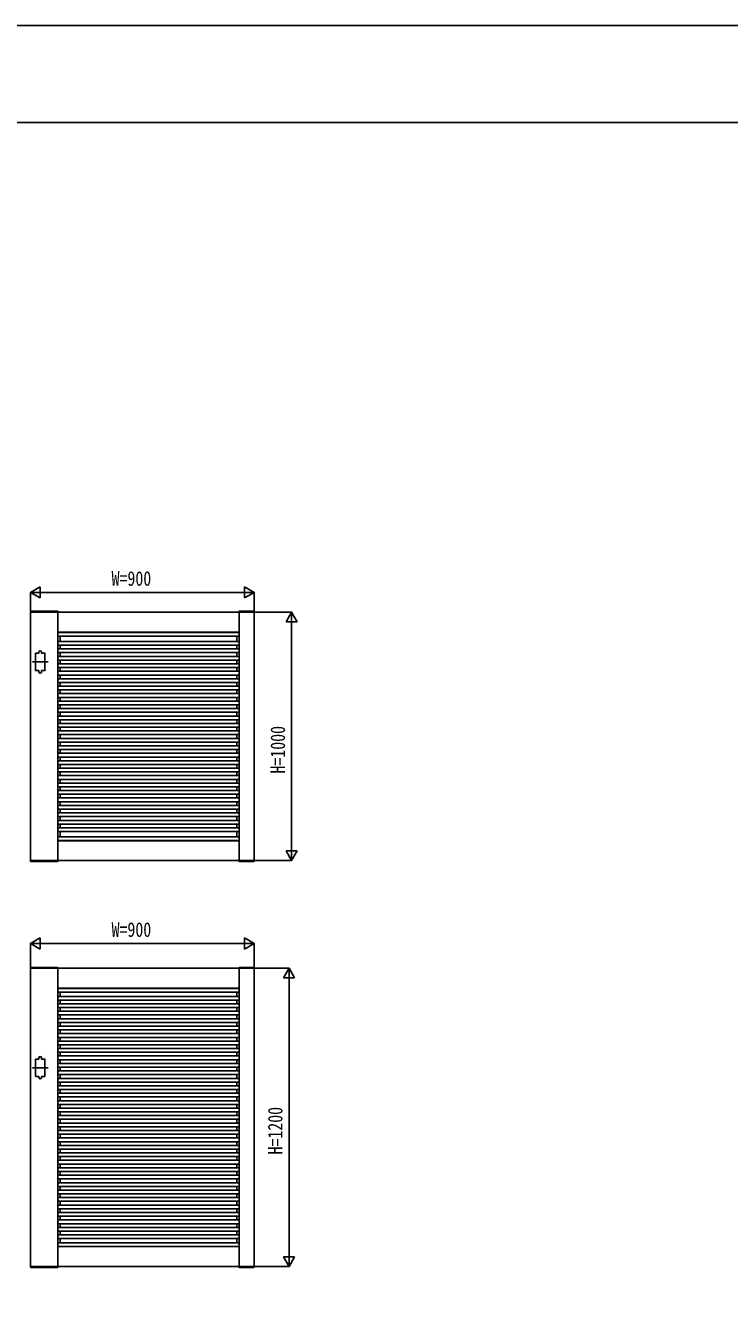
# Model space of a CAD drawing. Units: millimetres, scale not verified. Extents: x -8410 to 8410, y -5940 to 5940.
# Drawn here: x 10 to 2845, y 816 to 5940 of the extents above; entities that cross this region are included whole.
import ezdxf
from ezdxf.enums import TextEntityAlignment as Align

# ---------------------------------------------------------------- set-up
doc = ezdxf.new("R2010")
doc.units = ezdxf.units.MM
doc.header["$LTSCALE"] = 30
for name, color, linetype in [('0-2_YKK_11', 7, 'Continuous'), ('0-3_YKK_A1', 4, 'Continuous'), ('0-4_YKK_D', 6, 'Continuous'), ('0-5_YKK_ZWAK', 7, 'Continuous')]:
    doc.layers.add(name, color=color, linetype=linetype)
doc.styles.add('ＭＳ ゴシック', font='')
doc.styles.get('ＭＳ ゴシック').set_extended_font_data('MS Gothic')

msp = doc.modelspace()

# ---------------------------------------------------------------- linework, layer by layer
at = {"layer": '0-2_YKK_11'}
for p, q in [((140.64, 2578.52), (140.64, 3578.52)), ((870.64, 2578.52), (870.64, 3578.52)), ((140.64, 3498.52), (870.64, 3498.52)), ((140.64, 2658.52), (870.64, 2658.52)), ((140.64, 945.23), (140.64, 2145.23)), ((870.64, 945.23), (870.64, 2145.23)), ((140.64, 2065.23), (870.64, 2065.23)), ((140.64, 1025.23), (870.64, 1025.23))]:
    msp.add_line(p, q, dxfattribs=at)
for points in [[(30.64, 3578.52), (30.64, 2578.52), (930.64, 2578.52), (930.64, 3578.52)], [(30.64, 2145.23), (30.64, 945.23), (930.64, 945.23), (930.64, 2145.23)]]:
    msp.add_lwpolyline(points, close=True, dxfattribs=at)
at = {"layer": '0-3_YKK_A1'}
for p, q in [((30.27, 3581.07), (30.14, 3578.52)), ((30.14, 3578.52), (141.14, 3578.52)), ((31.27, 3582.02), (140.01, 3582.02)), ((141, 3581.07), (141.14, 3578.52)), ((870.27, 3581.07), (870.14, 3578.52)), ((931.14, 3578.52), (870.14, 3578.52)), ((930.01, 3582.02), (871.27, 3582.02)), ((931, 3581.07), (931.14, 3578.52)), ((140.64, 3497.42), (870.64, 3497.42)), ((149.44, 3498.52), (149.44, 3497.42)), ((861.84, 3498.52), (861.84, 3497.42)), ((140.64, 3482.42), (870.64, 3482.42)), ((140.64, 3460.72), (870.64, 3460.72)), ((140.64, 3445.72), (870.64, 3445.72)), ((149.44, 3482.42), (149.44, 3460.72)), ((149.44, 3445.72), (149.44, 3430.72)), ((861.84, 3482.42), (861.84, 3460.72)), ((861.84, 3445.72), (861.84, 3430.72)), ((64.64, 3413.52), (64.64, 3418.52)), ((74.64, 3413.52), (74.64, 3418.52)), ((140.64, 3430.72), (870.64, 3430.72)), ((140.64, 3415.72), (870.64, 3415.72)), ((140.64, 3400.72), (870.64, 3400.72)), ((140.64, 3385.72), (870.64, 3385.72)), ((149.44, 3415.72), (149.44, 3400.72)), ((149.44, 3385.72), (149.44, 3370.72)), ((861.84, 3415.72), (861.84, 3400.72)), ((861.84, 3385.72), (861.84, 3370.72)), ((101.14, 3378.52), (38.14, 3378.52)), ((64.64, 3343.52), (64.64, 3338.52)), ((74.64, 3343.52), (74.64, 3338.52)), ((140.64, 3370.72), (870.64, 3370.72)), ((140.64, 3355.72), (870.64, 3355.72)), ((140.64, 3340.72), (870.64, 3340.72)), ((149.44, 3355.72), (149.44, 3340.72)), ((861.84, 3355.72), (861.84, 3340.72)), ((140.64, 3325.72), (870.64, 3325.72)), ((140.64, 3310.72), (870.64, 3310.72)), ((140.64, 3295.72), (870.64, 3295.72)), ((140.64, 3280.72), (870.64, 3280.72)), ((149.44, 3325.72), (149.44, 3310.72)), ((149.44, 3295.72), (149.44, 3280.72)), ((861.84, 3325.72), (861.84, 3310.72)), ((861.84, 3295.72), (861.84, 3280.72)), ((140.64, 3265.72), (870.64, 3265.72)), ((140.64, 3250.72), (870.64, 3250.72)), ((140.64, 3235.72), (870.64, 3235.72)), ((149.44, 3265.72), (149.44, 3250.72)), ((149.44, 3235.72), (149.44, 3220.72)), ((861.84, 3265.72), (861.84, 3250.72)), ((861.84, 3235.72), (861.84, 3220.72)), ((140.64, 3220.72), (870.64, 3220.72)), ((140.64, 3205.72), (870.64, 3205.72)), ((140.64, 3190.72), (870.64, 3190.72)), ((149.44, 3205.72), (149.44, 3190.72)), ((861.84, 3205.72), (861.84, 3190.72)), ((140.64, 3175.72), (870.64, 3175.72)), ((140.64, 3160.72), (870.64, 3160.72)), ((140.64, 3145.72), (870.64, 3145.72)), ((140.64, 3130.72), (870.64, 3130.72)), ((149.44, 3175.72), (149.44, 3160.72)), ((149.44, 3145.72), (149.44, 3130.72)), ((861.84, 3175.72), (861.84, 3160.72)), ((861.84, 3145.72), (861.84, 3130.72)), ((140.64, 3115.72), (870.64, 3115.72)), ((140.64, 3100.72), (870.64, 3100.72)), ((140.64, 3085.72), (870.64, 3085.72)), ((149.44, 3115.72), (149.44, 3100.72)), ((149.44, 3085.72), (149.44, 3070.72)), ((861.84, 3115.72), (861.84, 3100.72)), ((861.84, 3085.72), (861.84, 3070.72)), ((140.64, 3070.72), (870.64, 3070.72)), ((140.64, 3055.72), (870.64, 3055.72)), ((140.64, 3040.72), (870.64, 3040.72)), ((140.64, 3025.72), (870.64, 3025.72)), ((149.44, 3055.72), (149.44, 3040.72)), ((149.44, 3025.72), (149.44, 3010.72)), ((861.84, 3055.72), (861.84, 3040.72)), ((861.84, 3025.72), (861.84, 3010.72)), ((140.64, 3010.72), (870.64, 3010.72)), ((140.64, 2995.72), (870.64, 2995.72)), ((140.64, 2980.72), (870.64, 2980.72)), ((149.44, 2995.72), (149.44, 2980.72)), ((861.84, 2995.72), (861.84, 2980.72)), ((140.64, 2965.72), (870.64, 2965.72)), ((140.64, 2950.72), (870.64, 2950.72)), ((140.64, 2935.72), (870.64, 2935.72)), ((140.64, 2920.72), (870.64, 2920.72)), ((149.44, 2965.72), (149.44, 2950.72)), ((149.44, 2935.72), (149.44, 2920.72)), ((861.84, 2965.72), (861.84, 2950.72)), ((861.84, 2935.72), (861.84, 2920.72)), ((140.64, 2905.72), (870.64, 2905.72)), ((140.64, 2890.72), (870.64, 2890.72)), ((140.64, 2875.72), (870.64, 2875.72)), ((149.44, 2905.72), (149.44, 2890.72)), ((149.44, 2875.72), (149.44, 2860.72)), ((861.84, 2905.72), (861.84, 2890.72)), ((861.84, 2875.72), (861.84, 2860.72)), ((140.64, 2860.72), (870.64, 2860.72)), ((140.64, 2845.72), (870.64, 2845.72)), ((140.64, 2830.72), (870.64, 2830.72)), ((149.44, 2845.72), (149.44, 2830.72)), ((861.84, 2845.72), (861.84, 2830.72)), ((140.64, 2815.72), (870.64, 2815.72)), ((140.64, 2800.72), (870.64, 2800.72)), ((140.64, 2785.72), (870.64, 2785.72)), ((140.64, 2770.72), (870.64, 2770.72)), ((149.44, 2815.72), (149.44, 2800.72)), ((149.44, 2785.72), (149.44, 2770.72)), ((861.84, 2815.72), (861.84, 2800.72)), ((861.84, 2785.72), (861.84, 2770.72)), ((140.64, 2755.72), (870.64, 2755.72)), ((140.64, 2740.72), (870.64, 2740.72)), ((140.64, 2725.72), (870.64, 2725.72)), ((149.44, 2755.72), (149.44, 2740.72)), ((149.44, 2725.72), (149.44, 2710.72)), ((861.84, 2755.72), (861.84, 2740.72)), ((861.84, 2725.72), (861.84, 2710.72)), ((140.64, 2710.72), (870.64, 2710.72)), ((140.64, 2695.72), (870.64, 2695.72)), ((140.64, 2674.02), (870.64, 2674.02)), ((149.44, 2695.72), (149.44, 2674.02)), ((861.84, 2695.72), (861.84, 2674.02)), ((140.64, 2659.02), (870.64, 2659.02)), ((149.44, 2659.02), (149.44, 2658.52)), ((861.84, 2659.02), (861.84, 2658.52)), ((30.14, 2578.52), (141.14, 2578.52)), ((30.27, 2575.97), (30.14, 2578.52)), ((31.27, 2575.02), (140.01, 2575.02)), ((141, 2575.97), (141.14, 2578.52)), ((931.14, 2578.52), (870.14, 2578.52)), ((870.27, 2575.97), (870.14, 2578.52)), ((930.01, 2575.02), (871.27, 2575.02)), ((931, 2575.97), (931.14, 2578.52)), ((30.27, 2147.79), (30.14, 2145.24)), ((30.14, 2145.23), (141.14, 2145.23)), ((31.27, 2148.73), (140.01, 2148.73)), ((141, 2147.79), (141.14, 2145.23)), ((870.27, 2147.79), (870.14, 2145.23)), ((931.14, 2145.23), (870.14, 2145.23)), ((930.01, 2148.73), (871.27, 2148.73)), ((931, 2147.79), (931.14, 2145.24)), ((140.64, 2064.13), (870.64, 2064.13)), ((149.44, 2065.23), (149.44, 2064.13)), ((861.84, 2065.23), (861.84, 2064.13)), ((140.64, 2049.13), (870.64, 2049.13)), ((140.64, 2032.43), (870.64, 2032.43)), ((140.64, 2017.43), (870.64, 2017.43)), ((140.64, 2002.43), (870.64, 2002.43)), ((149.44, 2049.13), (149.44, 2032.43)), ((149.44, 2017.43), (149.44, 2002.43)), ((861.84, 2049.13), (861.84, 2032.43)), ((861.84, 2017.43), (861.84, 2002.43)), ((140.64, 1987.43), (870.64, 1987.43)), ((140.64, 1972.43), (870.64, 1972.43)), ((140.64, 1957.43), (870.64, 1957.43)), ((149.44, 1987.43), (149.44, 1972.43)), ((149.44, 1957.43), (149.44, 1942.43)), ((861.84, 1987.43), (861.84, 1972.43)), ((861.84, 1957.43), (861.84, 1942.43)), ((140.64, 1942.43), (870.64, 1942.43)), ((140.64, 1927.43), (870.64, 1927.43)), ((140.64, 1912.43), (870.64, 1912.43)), ((140.64, 1897.43), (870.64, 1897.43)), ((149.44, 1927.43), (149.44, 1912.43)), ((149.44, 1897.43), (149.44, 1882.43)), ((861.84, 1927.43), (861.84, 1912.43)), ((861.84, 1897.43), (861.84, 1882.43)), ((140.64, 1882.43), (870.64, 1882.43)), ((140.64, 1867.43), (870.64, 1867.43)), ((140.64, 1852.43), (870.64, 1852.43)), ((149.44, 1867.43), (149.44, 1852.43)), ((861.84, 1867.43), (861.84, 1852.43)), ((140.64, 1837.43), (870.64, 1837.43)), ((140.64, 1822.43), (870.64, 1822.43)), ((140.64, 1807.43), (870.64, 1807.43)), ((149.44, 1837.43), (149.44, 1822.43)), ((149.44, 1807.43), (149.44, 1792.43)), ((861.84, 1837.43), (861.84, 1822.43)), ((861.84, 1807.43), (861.84, 1792.43)), ((101.14, 1745.23), (38.14, 1745.23)), ((64.64, 1780.23), (64.64, 1785.23)), ((74.64, 1780.23), (74.64, 1785.23)), ((140.64, 1792.43), (870.64, 1792.43)), ((140.64, 1777.43), (870.64, 1777.43)), ((140.64, 1762.43), (870.64, 1762.43)), ((140.64, 1747.43), (870.64, 1747.43)), ((149.44, 1777.43), (149.44, 1762.43)), ((149.44, 1747.43), (149.44, 1732.43)), ((861.84, 1777.43), (861.84, 1762.43)), ((861.84, 1747.43), (861.84, 1732.43)), ((64.64, 1710.23), (64.64, 1705.23)), ((74.64, 1710.23), (74.64, 1705.23)), ((140.64, 1732.43), (870.64, 1732.43)), ((140.64, 1717.43), (870.64, 1717.43)), ((140.64, 1702.43), (870.64, 1702.43)), ((149.44, 1717.43), (149.44, 1702.43)), ((861.84, 1717.43), (861.84, 1702.43)), ((140.64, 1687.43), (870.64, 1687.43)), ((140.64, 1672.43), (870.64, 1672.43)), ((140.64, 1657.43), (870.64, 1657.43)), ((140.64, 1642.43), (870.64, 1642.43)), ((149.44, 1687.43), (149.44, 1672.43)), ((149.44, 1657.43), (149.44, 1642.43)), ((861.84, 1687.43), (861.84, 1672.43)), ((861.84, 1657.43), (861.84, 1642.43)), ((140.64, 1627.43), (870.64, 1627.43)), ((140.64, 1612.43), (870.64, 1612.43)), ((140.64, 1597.43), (870.64, 1597.43)), ((149.44, 1627.43), (149.44, 1612.43)), ((149.44, 1597.43), (149.44, 1582.43)), ((861.84, 1627.43), (861.84, 1612.43)), ((861.84, 1597.43), (861.84, 1582.43)), ((140.64, 1582.43), (870.64, 1582.43)), ((140.64, 1567.43), (870.64, 1567.43)), ((140.64, 1552.43), (870.64, 1552.43)), ((140.64, 1537.43), (870.64, 1537.43)), ((149.44, 1567.43), (149.44, 1552.43)), ((149.44, 1537.43), (149.44, 1522.43)), ((861.84, 1567.43), (861.84, 1552.43)), ((861.84, 1537.43), (861.84, 1522.43)), ((140.64, 1522.43), (870.64, 1522.43)), ((140.64, 1507.43), (870.64, 1507.43)), ((140.64, 1492.43), (870.64, 1492.43)), ((149.44, 1507.43), (149.44, 1492.43)), ((861.84, 1507.43), (861.84, 1492.43)), ((140.64, 1477.43), (870.64, 1477.43)), ((140.64, 1462.43), (870.64, 1462.43)), ((140.64, 1447.43), (870.64, 1447.43)), ((149.44, 1477.43), (149.44, 1462.43)), ((149.44, 1447.43), (149.44, 1432.43)), ((861.84, 1477.43), (861.84, 1462.43)), ((861.84, 1447.43), (861.84, 1432.43)), ((140.64, 1432.43), (870.64, 1432.43)), ((140.64, 1417.43), (870.64, 1417.43)), ((140.64, 1402.43), (870.64, 1402.43)), ((140.64, 1387.43), (870.64, 1387.43)), ((149.44, 1417.43), (149.44, 1402.43)), ((149.44, 1387.43), (149.44, 1372.43)), ((861.84, 1417.43), (861.84, 1402.43)), ((861.84, 1387.43), (861.84, 1372.43)), ((140.64, 1372.43), (870.64, 1372.43)), ((140.64, 1357.43), (870.64, 1357.43)), ((140.64, 1342.43), (870.64, 1342.43)), ((149.44, 1357.43), (149.44, 1342.43)), ((861.84, 1357.43), (861.84, 1342.43)), ((140.64, 1327.43), (870.64, 1327.43)), ((140.64, 1312.43), (870.64, 1312.43)), ((140.64, 1297.43), (870.64, 1297.43)), ((140.64, 1282.43), (870.64, 1282.43)), ((149.44, 1327.43), (149.44, 1312.43)), ((149.44, 1297.43), (149.44, 1282.43)), ((861.84, 1327.43), (861.84, 1312.43)), ((861.84, 1297.43), (861.84, 1282.43)), ((140.64, 1267.43), (870.64, 1267.43)), ((140.64, 1252.43), (870.64, 1252.43)), ((140.64, 1237.43), (870.64, 1237.43)), ((149.44, 1267.43), (149.44, 1252.43)), ((149.44, 1237.43), (149.44, 1222.43)), ((861.84, 1267.43), (861.84, 1252.43)), ((861.84, 1237.43), (861.84, 1222.43)), ((140.64, 1222.43), (870.64, 1222.43)), ((140.64, 1207.43), (870.64, 1207.43)), ((140.64, 1192.43), (870.64, 1192.43)), ((149.44, 1207.43), (149.44, 1192.43)), ((861.84, 1207.43), (861.84, 1192.43)), ((140.64, 1177.43), (870.64, 1177.43)), ((140.64, 1162.43), (870.64, 1162.43)), ((140.64, 1147.43), (870.64, 1147.43)), ((140.64, 1132.43), (870.64, 1132.43)), ((149.44, 1177.43), (149.44, 1162.43)), ((149.44, 1147.43), (149.44, 1132.43)), ((861.84, 1177.43), (861.84, 1162.43)), ((861.84, 1147.43), (861.84, 1132.43)), ((140.64, 1117.43), (870.64, 1117.43)), ((140.64, 1102.43), (870.64, 1102.43)), ((140.64, 1087.43), (870.64, 1087.43)), ((149.44, 1117.43), (149.44, 1102.43)), ((149.44, 1087.43), (149.44, 1072.43)), ((861.84, 1117.43), (861.84, 1102.43)), ((861.84, 1087.43), (861.84, 1072.43)), ((140.64, 1072.43), (870.64, 1072.43)), ((140.64, 1057.43), (870.64, 1057.43)), ((140.64, 1057.43), (870.64, 1057.43)), ((140.64, 1040.73), (870.64, 1040.73)), ((140.64, 1025.73), (870.64, 1025.73)), ((149.44, 1057.43), (149.44, 1040.73)), ((149.44, 1025.73), (149.44, 1025.23)), ((861.84, 1057.43), (861.84, 1040.73)), ((861.84, 1025.73), (861.84, 1025.23)), ((30.14, 945.23), (141.14, 945.23)), ((30.27, 942.68), (30.14, 945.23)), ((31.27, 941.73), (140.01, 941.73)), ((141, 942.68), (141.14, 945.23)), ((931.14, 945.23), (870.14, 945.23)), ((870.27, 942.68), (870.14, 945.23)), ((930.01, 941.73), (871.27, 941.73)), ((931, 942.68), (931.14, 945.23))]:
    msp.add_line(p, q, dxfattribs=at)
for points in [[(64.64, 3413.52), (50.64, 3413.52), (50.64, 3343.52), (64.64, 3343.52)], [(74.64, 3343.52), (88.64, 3343.52), (88.64, 3413.52), (74.64, 3413.52)], [(64.64, 1780.23), (50.64, 1780.23), (50.64, 1710.23), (64.64, 1710.23)], [(74.64, 1710.23), (88.64, 1710.23), (88.64, 1780.23), (74.64, 1780.23)]]:
    msp.add_lwpolyline(points, dxfattribs=at)
for centre, radius, start, end in [((31.27, 3581.02), 1, 90, 177), ((140.01, 3581.02), 1, 3, 90), ((871.27, 3581.02), 1, 90, 177), ((930.01, 3581.02), 1, 3, 90), ((69.64, 3418.52), 5, 0, 180), ((69.64, 3338.52), 5, 180, 0), ((31.27, 2576.02), 1, 183, 270), ((140.01, 2576.02), 1, 270, 357), ((871.27, 2576.02), 1, 183, 270), ((930.01, 2576.02), 1, 270, 357), ((31.27, 2147.73), 1, 90, 177), ((140.01, 2147.73), 1, 3, 90), ((871.27, 2147.73), 1, 90, 177), ((930.01, 2147.73), 1, 3, 90), ((69.64, 1785.23), 5, 0, 180), ((69.64, 1705.23), 5, 180, 0), ((31.27, 942.73), 1, 183, 270), ((140.01, 942.73), 1, 270, 357), ((871.27, 942.73), 1, 183, 270), ((930.01, 942.73), 1, 270, 357)]:
    msp.add_arc(centre, radius, start, end, dxfattribs=at)
at = {"layer": '0-4_YKK_D'}
for p, q in [((30.64, 3658.44), (69.61, 3680.94)), ((30.64, 3580.52), (30.64, 3659.44)), ((30.64, 3658.44), (69.61, 3635.94)), ((30.64, 3658.44), (108.58, 3658.44)), ((69.61, 3635.94), (69.61, 3680.94)), ((75.64, 3658.44), (885.64, 3658.44)), ((930.64, 3658.44), (852.7, 3658.44)), ((930.64, 3658.44), (891.67, 3680.94)), ((891.67, 3680.94), (891.67, 3635.94)), ((930.64, 3658.44), (891.67, 3635.94)), ((930.64, 3580.52), (930.64, 3659.44)), ((932.64, 3578.52), (1083.02, 3578.52)), ((1082.02, 3578.52), (1059.52, 3539.55)), ((1059.52, 3539.55), (1104.52, 3539.55)), ((1082.02, 3578.52), (1104.52, 3539.55)), ((1082.02, 3578.52), (1082.02, 3500.58)), ((1082.02, 3533.52), (1082.02, 2623.52)), ((1082.02, 2578.52), (1059.52, 2617.49)), ((1104.52, 2617.49), (1059.52, 2617.49)), ((1082.02, 2578.52), (1082.02, 2656.46)), ((1082.02, 2578.52), (1104.52, 2617.49)), ((932.64, 2578.52), (1083.02, 2578.52)), ((30.64, 2245.23), (69.61, 2267.73)), ((69.61, 2222.73), (69.61, 2267.73)), ((930.64, 2245.23), (891.67, 2267.73)), ((891.67, 2267.73), (891.67, 2222.73)), ((30.64, 2147.23), (30.64, 2246.23)), ((30.64, 2245.23), (69.61, 2222.73)), ((30.64, 2245.23), (108.58, 2245.23)), ((75.64, 2245.23), (885.64, 2245.23)), ((930.64, 2245.23), (852.7, 2245.23)), ((930.64, 2245.23), (891.67, 2222.73)), ((930.64, 2147.23), (930.64, 2246.23)), ((932.64, 2145.23), (1072.66, 2145.23)), ((1071.66, 2145.23), (1049.16, 2106.26)), ((1049.16, 2106.26), (1094.16, 2106.26)), ((1071.66, 2145.23), (1094.16, 2106.26)), ((1071.66, 2145.23), (1071.66, 2067.29)), ((1071.66, 2100.23), (1071.66, 990.23)), ((1071.66, 945.23), (1049.16, 984.21)), ((1094.16, 984.21), (1049.16, 984.21)), ((1071.66, 945.23), (1071.66, 1023.18)), ((1071.66, 945.23), (1094.16, 984.21)), ((932.64, 945.23), (1072.66, 945.23))]:
    msp.add_line(p, q, dxfattribs=at)
at = {"layer": '0-5_YKK_ZWAK'}
msp.add_line((7790.04, 5550), (-7809.96, 5550), dxfattribs=at)
msp.add_lwpolyline([(-8410, -5940), (8410, -5940), (8410, 5940), (-8410, 5940)], close=True, dxfattribs=at)

# ---------------------------------------------------------------- texts
at = {"layer": '0-4_YKK_D', "style": 'ＭＳ ゴシック', "width": 0.8}
for p in [(356.91, 3667.44), (356.91, 2254.23)]:
    msp.add_text('W=900', height=58.65, dxfattribs=at).set_placement(p, align=Align.BOTTOM_LEFT)
for s, p in [('H=1000', (1073.02, 2929.19)), ('H=1200', (1062.66, 1395.9))]:
    msp.add_text(s, height=58.65, rotation=90, dxfattribs=at).set_placement(p, align=Align.BOTTOM_LEFT)

doc.saveas('drawing.dxf')
